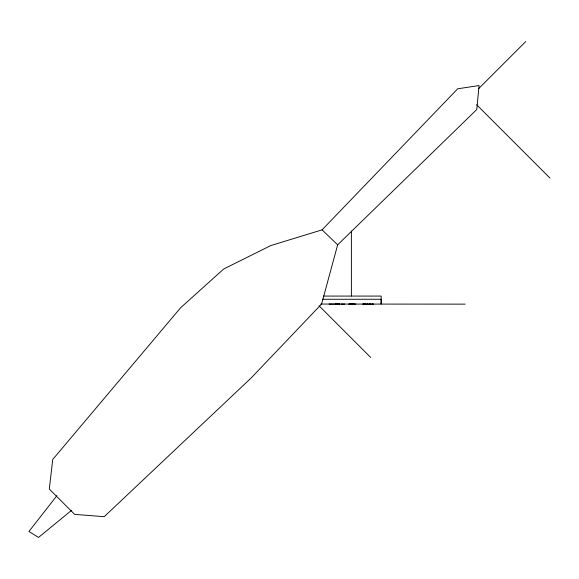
<?xml version="1.0" encoding="UTF-8"?>
<svg xmlns="http://www.w3.org/2000/svg" width="579" height="579" viewBox="0 0 579 579"><rect width="100%" height="100%" fill="white"/><g stroke="black" fill="none" stroke-linecap="round" stroke-linejoin="round"><path stroke-width="0.87" d="M337.651 244.823L321.591 304.055L251.069 378.065L104.22 516.685L74.648 514.376L49.295 489.031L52.747 459.451L180.655 307.731L223.718 268.989L270.784 245.568L322.083 229.856L457.692 88.797L479.086 85.54L476.77 109.518L337.651 244.823L322.083 229.856M56.908 495.675L28.95 531.479L38.504 537.45L71.579 510.302M478.529 88.768L525.746 41.55M348.775 304.055L349.463 304.055M339.786 304.055L334.973 304.055L335.69 304.047M333.063 304.055L333.562 304.04M334.857 304.055L335.357 304.04M363.069 304.055L364.343 304.055M369.199 304.055L370.444 304.055M330.551 304.055L332.303 304.055M337.991 304.055L339.475 304.055M341.089 304.055L344.744 304.055M351.388 304.055L355.904 304.055M369.344 304.055L371.038 304.055M363.192 304.055L365.175 304.055L362.874 304.047M365.161 304.055L368.041 304.055L367.433 304.055M369.018 304.055L371.182 304.055M329.111 304.055L330.016 304.047M323.487 296.072L381.156 296.072L381.156 304.055L381.163 299.263L322.438 299.263M320.78 304.055L465.161 304.134M335.784 304.055L336.956 304.055L336.109 304.04M373.071 304.055L372.275 304.055L373.477 304.055M338.317 304.047L339.214 304.055M337.832 304.04L338.577 304.055M476.618 104.727L550.05 178.151M319.007 305.755L370.726 357.475M351.381 231.043L351.381 296.014M353.928 304.04L349.086 304.055L353.928 304.047"/></g></svg>
